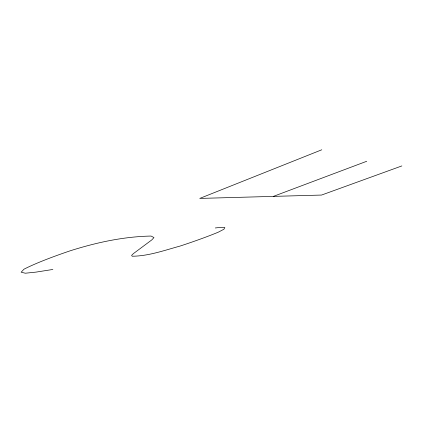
<?xml version="1.0" encoding="UTF-8"?>
<svg xmlns="http://www.w3.org/2000/svg" width="423" height="423" viewBox="0 0 423 423"><rect width="100%" height="100%" fill="white"/><g stroke="black" fill="none" stroke-linecap="round" stroke-linejoin="round"><path stroke-width="0.63" d="M321.781 149.784L199.756 198.419L321.559 195.056L401.85 165.932M273.374 196.388L366.72 161.285M52.859 269.462L36.045 272.105L25.338 273.216L21.15 272.222L23.963 269.213A102.271 11.421 -16 0 1 70.44 250.723C96.555 242.469 123.59 236.594 151.064 236.055L153.967 237.552L151.873 239.852L133.377 253.626L131.601 255.386L132.188 256.232C148.584 256.1 164.452 250.337 180.129 246.049A92.14 9.512 -16.5 0 0 218.168 232.238L223.899 229.261L224.846 227.532L220.441 227.389L215.296 227.965"/></g></svg>
